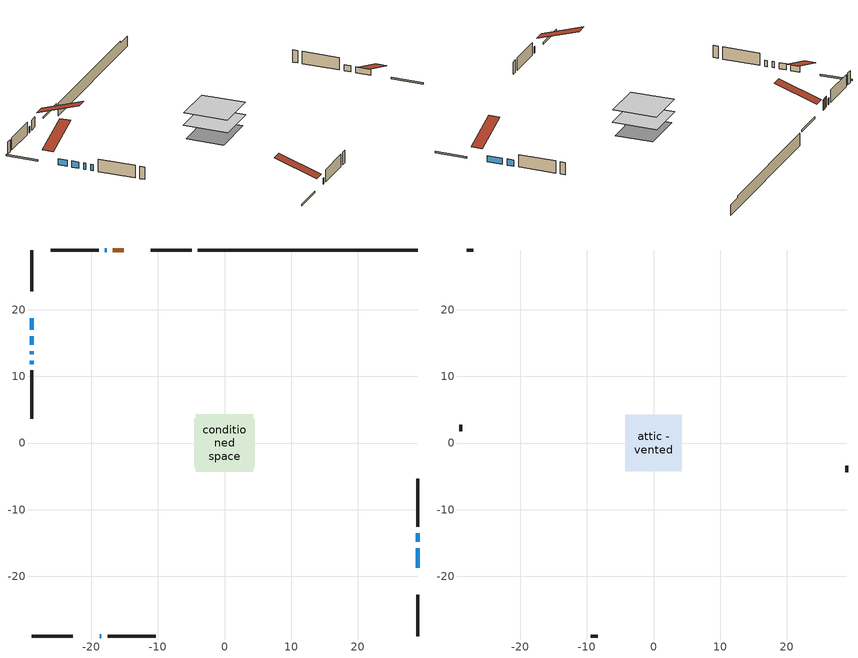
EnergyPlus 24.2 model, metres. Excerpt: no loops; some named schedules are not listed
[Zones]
conditioned space
 floor adiabatic (AdiabaticFloorConstruction): -4.32,-4.32 -4.32,4.32 4.32,4.32 4.32,-4.32 z0.46
 floor foundation (Slab1 construction): -4.57,-3.66 -4.57,3.66 4.57,3.66 4.57,-3.66 z-1.98
 wall outside (RimJoist1 construction): -4.91,28.94 -11.08,28.94 / -28.94,-28.94 -22.77,-28.94 / -28.94,28.94 -28.94,22.77 / 28.94,-28.94 28.94,-22.77 z0.46:0.76
 wall outside (AdiabaticWallConstruction 1): -15.12,28.94 -16.74,28.94 z0.46:2.49
 wall outside (AdiabaticWallConstruction): -28.94,18.73 -28.94,16.96 / -17.67,28.94 -17.94,28.94 / -28.94,16.03 -28.94,14.7 / -28.94,13.77 -28.94,13.29 / 28.94,-18.73 28.94,-15.76 / 28.94,-14.83 28.94,-13.5 / -28.94,12.37 -28.94,11.82 / -18.73,-28.94 -18.46,-28.94 z0.46:1.68
 wall outside (Wall1 construction): -18.87,28.94 -26.09,28.94 / -17.53,-28.94 -10.31,-28.94 / -28.94,10.9 -28.94,3.67 / 28.94,-12.57 28.94,-5.35 z0.46:2.9
 wall foundation (FoundationWall1 construction): -3.98,28.94,-1.98 -3.98,28.94,0.46 25.65,28.94,0.46 25.65,28.94,0.06 28.94,28.94,0.06 28.94,28.94,-1.98
 window (WindowConstruction): -28.94,18.73 -28.94,16.96 z0.46:1.68
 window (WindowConstruction 7): -17.67,28.94 -17.94,28.94 z0.46:1.68
 window (WindowConstruction 1): -28.94,16.03 -28.94,14.7 z0.46:1.68
 window (WindowConstruction 2): -28.94,13.77 -28.94,13.3 z0.46:1.68
 window (WindowConstruction 3): 28.94,-18.73 28.94,-15.76 z0.46:1.68
 window (WindowConstruction 4): 28.94,-14.83 28.94,-13.5 z0.46:1.68
 window (WindowConstruction 5): -28.94,12.37 -28.94,11.83 z0.46:1.68
 window (WindowConstruction 6): -18.73,-28.94 -18.46,-28.94 z0.46:1.68
 door (Door): -15.12,28.94 -16.74,28.94 z0.46:2.49
 ceiling adiabatic (AdiabaticFloorConstruction): 4.32,-4.32 4.32,4.32 -4.32,4.32 -4.32,-4.32 z0.46
attic - vented
 floor to conditioned space (Floor1 construction Reversed): -4.24,-4.24 -4.24,4.24 4.24,4.24 4.24,-4.24 z2.9
 wall outside (Wall2 construction): -27.02,28.94 -28.01,28.94 / -9.38,-28.94 -8.39,-28.94 / -28.94,2.74 -28.94,1.75 / 28.94,-4.42 28.94,-3.43 z0.46:2.9
 roof outside (Roof1 construction): -14.19,28.94,2.9 -14.19,20.68,5.65 -12.01,20.68,5.65 -12.01,28.94,2.9; -19.66,-28.94,2.9 -19.66,-20.68,5.65 -21.84,-20.68,5.65 -21.84,-28.94,2.9; -28.94,19.66,2.9 -20.68,19.66,5.65 -20.68,21.84,5.65 -28.94,21.84,2.9; 28.94,-19.66,2.9 20.68,-19.66,5.65 20.68,-21.84,5.65 28.94,-21.84,2.9
[Building]
Building 1: Terrain=Suburbs
[Site:Location]
Regina Intl AP_SK: Latitude {deg}=50.43; Longitude {deg}=-104.67; Time Zone {hr}=-6; Elevation {m}=578; Keep Site Location Information=Yes
[Site:GroundTemperature:Shallow]
-2.28208, -4.75844, -4.95676, -3.7816, 0.936024, 5.63167, 9.70254, 12.2813, 12.5004, 10.403, 6.43594, 1.88434
[Site:WaterMainsTemperature]
Calculation Method=Schedule; Temperature Schedule=mains temperature schedule
[Material] Roughness=Rough; Thermal Absorptance=0.9
Name | Thickness {m} | Conductivity {W/m-K} | Density {kg/m3} | Specific Heat {J/kg-K} | Solar Absorptance | Visible Absorptance
asphalt or fiberglass shingles | 0.00635 | 0.162714 | 1121.4 | 1465.45 | 0.84 | 0.84
ceiling loosefill ins | 0.169333 | 0.0480833 | 16.02 | 1046.75 | 0.7 | 0.7
ceiling stud and cavity | 0.1397 | 0.112855 | 65.682 | 1177.47 | 0.7 | 0.7
concrete 4.0 in. | 0.1016 | 1.803125 | 2242.8 | 837.4 | 0.7 | 0.7
concrete 8.0 in. | 0.2032 | 1.803125 | 2242.8 | 837.4 | 0.7 | 0.7
door material | 0.04445 | 0.0451087 | 512.64 | 1214.23 | 0.7 | 0.7
floor covering | 0.0127 | 0.0433444 | 54.468 | 1339.84 | 0.6 | 0.6
floor rigid ins; wall rigid ins 1 | 0.512978 | 0.029427 | 32.04 | 1214.23 | 0.7 | 0.7
floor stud and cavity | 0.1397 | 1.75129 | 37.0049 | 1207.88 | 0.7 | 0.7
furniture material conditioned space 1 | 0.1524 | 0.115458 | 640.8 | 1214.23 | 0.6 | 0.6
gypsum board | 0.0127 | 0.160291 | 801 | 837.4 | 0.6 | 0.6
osb sheathing 0.5 in. | 0.0127 | 0.115458 | 512.64 | 1214.23 | 0.7 | 0.7
osb sheathing 0.75 in. | 0.01905 | 0.115458 | 512.64 | 1214.23 | 0.7 | 0.7
osb sheathing 2.0 in. | 0.0508 | 0.115458 | 512.64 | 1214.23 | 0.7 | 0.7
rim joist stud and cavity | 0.0508 | 0.0474835 | 125.044 | 1163.47 | 0.6 | 0.6
wall rigid ins | 0.051816 | 0.029427 | 32.04 | 1214.23 | 0.7 | 0.7
wall stud and cavity | 0.1397 | 0.178692 | 139.0536 | 1170.24 | 0.7 | 0.7
wall stud and cavity 1 | 0.0889 | 6.1454 | 50.32683 | 1063.81 | 0.6 | 0.6
wall stud and cavity 2 | 0.0889 | 0.380278 | 52.3479 | 1209.89 | 0.7 | 0.7
wall stud and cavity 3 | 0.0889 | 0.391764 | 83.0341 | 1211.67 | 0.7 | 0.7
wood siding | 0.0254 | 0.102417 | 544.68 | 1172.36 | 0 | 0
wood siding 1 | 0.00254 | 0.102417 | 544.68 | 1172.36 | 0 | 0
wood siding 2; wood siding 3; wood siding 4 | 0.0254 | 0.102417 | 544.68 | 1172.36 | 0.7 | 0.7
[WindowMaterial:SimpleGlazingSystem]
Name | U-Factor {W/m2-K} | Solar Heat Gain Coefficient
WindowMaterial | 1.75677 | 0.55
WindowMaterial 1 | 1.73065 | 0.56
WindowMaterial 2 | 1.81639 | 0.52
WindowMaterial 3 | 1.67898 | 0.59
WindowMaterial 4 | 2.739635 | 0.55
[Construction]
AdiabaticFloorConstruction: floor stud and cavity, floor rigid ins, osb sheathing 0.75 in., floor covering
AdiabaticWallConstruction: wood siding 3, wall rigid ins 1, wall stud and cavity 2, gypsum board
AdiabaticWallConstruction 1: wood siding 4, wall rigid ins 1, wall stud and cavity 2, gypsum board
Door: door material
Floor1 construction Reversed: gypsum board, ceiling stud and cavity, ceiling loosefill ins
FoundationWall1 construction: concrete 8.0 in.
furniture construction conditioned space 1: furniture material conditioned space 1
PartitionWallConstruction: gypsum board, wall stud and cavity 3, gypsum board
RimJoist1 construction: wood siding 2, osb sheathing 2.0 in., rim joist stud and cavity
Roof1 construction: asphalt or fiberglass shingles
Slab1 construction: concrete 4.0 in.
Wall1 construction: wood siding, wall rigid ins, osb sheathing 0.5 in., wall stud and cavity, gypsum board
Wall2 construction: wood siding 1, wall stud and cavity 1
WindowConstruction: WindowMaterial
WindowConstruction 1; WindowConstruction 4: WindowMaterial 1
WindowConstruction 2: WindowMaterial 2
WindowConstruction 3: WindowMaterial 3
WindowConstruction 5; WindowConstruction 6; WindowConstruction 7: WindowMaterial 4
[Zone] Multiplier=1; Part of Total Floor Area=Yes
Name | Volume {m3}
attic - vented | 32.1994
conditioned space | 354
[Space]
Name | Zone | Volume {m3}
attic - vented 1 | attic - vented | 32.1994
conditioned space 1 | conditioned space | 354
[ZoneInfiltration:EffectiveLeakageArea]
infil attic - vented 1: Zone or Space=attic - vented 1; Schedule=Always On Discrete; Effective Air Leakage Area {cm2}=2273.68; Stack Coefficient=0.000361133; Wind Coefficient=1.28397e-05
[ZoneMixing]
whole house fan mix: Zone or Space=attic - vented; Schedule=Always On Continuous; Design Flow Rate Calculation Method=Flow/Zone; Design Flow Rate {m3/s}=0; Source Zone or Space=conditioned space
[SurfaceProperty:ExposedFoundationPerimeter]
Slab1: Exposed Perimeter Calculation Method=TotalExposedPerimeter; Total Exposed Perimeter {m}=32.92
[InternalMass] Zone or ZoneList=conditioned space; Space or SpaceList=conditioned space 1
Name | Construction | Surface Area {m2}
furniture mass conditioned space 1 | furniture construction conditioned space 1 | 56.6417
partition wall mass | PartitionWallConstruction | 141.604
[Lights]
interior lighting: Zone or ZoneList or Space or SpaceList=conditioned space 1; Schedule=interior lighting schedule; Design Level Calculation Method=LightingLevel; Lighting Level {W}=343.2; Return Air Fraction=0; Fraction Radiant=0.6; Fraction Visible=0.2; Fraction Replaceable=1
[People]
occupants: Zone or ZoneList or Space or SpaceList=conditioned space 1; Number of People Schedule=occupants schedule; Number of People Calculation Method=People; Number of People=3; Fraction Radiant=0.314171; Sensible Heat Fraction=0.56303; Activity Level Schedule=occupants activity schedule; Carbon Dioxide Generation Rate {m3/s-W}=0; Enable ASHRAE 55 Comfort Warnings=No; Mean Radiant Temperature Calculation Type=EnclosureAveraged
[ElectricEquipment] Zone or ZoneList or Space or SpaceList=conditioned space 1; Design Level Calculation Method=EquipmentLevel
Name | Schedule | Design Level {W} | Fraction Latent | Fraction Radiant | Fraction Lost
clothes dryer | clothes dryer schedule | 140.772 | 0.015 | 0.081 | 0.85
clothes washer | clothes washer schedule | 32.1985 | 0.03 | 0.162 | 0.7
cooking range | cooking range schedule | 215.147 | 0.08 | 0.432 | 0.2
dishwasher | dishwasher schedule | 66.8632 | 0.3 | 0.18 | 0.4
fridge | fridge schedule | 72.9452 | 0 | 0.6 | 0
mech vent house fan | mech vent house fan schedule | 0 | 0 | 0 | 1
mech vent house fan cfis | mech vent house fan cfis schedule | 0 | 0 | 0 | 0
misc plug loads | misc plug loads schedule | 494.7 | 0.045 | 0.513 | 0.1
whole house fan | Always On Discrete | 0 | 0 | 0 | 1
[OtherEquipment] Zone or ZoneList or Space or SpaceList=conditioned space 1; Design Level Calculation Method=EquipmentLevel
Name | Fuel Type | Schedule | Design Level {W} | Fraction Latent | Fraction Radiant | Fraction Lost
clothes dryer 1 | Electricity | clothes dryer schedule | 0 | 0.015 | 0.081 | 0.85
cooking range 1 | Electricity | cooking range schedule | 0 | 0.08 | 0.432 | 0.2
general water use latent | None | general water use schedule | 62.594 | 1 | 0 | 0
general water use sensible | None | general water use schedule | -61.6891 | 0 | 0.6 | 0
mech vent house fan latent load | None | Always On Discrete | 0 | 1 | 0 | 0
mech vent house fan sensible load | None | Always On Discrete | 0 | 0 | 0 | 0
water heater energy adjustment1 | NaturalGas | Always On Discrete | 0.01 | 0 | 0 | 1
[ZoneInfiltration:DesignFlowRate] Zone or ZoneList or Space or SpaceList=conditioned space 1; Schedule=Always On Discrete; Design Flow Rate Calculation Method=Flow/Zone; Design Flow Rate {m3/s}=0
infil flow; natural vent flow; whole house fan flow
[AvailabilityManager:Scheduled]
furnace airloop Availability Manager: Schedule=Always On Discrete
[Foundation:Kiva]
Foundation Kiva 1: Initial Indoor Air Temperature {C}=21; Wall Height Above Grade {m}=0.459974; Wall Depth Below Slab {m}=0.2032
[Foundation:Kiva:Settings]
Soil Conductivity {W/m-K}=0.849921; Soil Density {kg/m3}=1842.3; Soil Specific Heat {J/kg-K}=418.7; Ground Solar Absorptivity=0.9; Ground Thermal Absorptivity=0.9; Ground Surface Roughness {m}=0.03; Far-Field Width {m}=40; Deep-Ground Boundary Condition=ZeroFlux; Deep-Ground Depth {m}=40; Minimum Cell Dimension {m}=0.2; Maximum Cell Growth Coefficient=3; Simulation Timestep=Timestep
[Exterior:Lights]
exterior lighting: Schedule=exterior lighting schedule; Design Level {W}=75.6
[EnergyManagementSystem:GlobalVariable]
furnace_airloop_Fan_RTF
infil_program_Qfan
infil_program_Qinf
natural_vent_program_Qnv
natural_vent_program_Qwhf
[EnergyManagementSystem:Sensor]
Name | Output:Variable or Output:Meter Index Key | Output:Variable or Output:Meter
airflow_gain | infil flow | Infiltration Sensible Heat Gain Energy
airflow_gain_1 | natural vent flow | Infiltration Sensible Heat Gain Energy
airflow_gain_2 | whole house fan flow | Infiltration Sensible Heat Gain Energy
airflow_loss | infil flow | Infiltration Sensible Heat Loss Energy
airflow_loss_1 | natural vent flow | Infiltration Sensible Heat Loss Energy
airflow_loss_2 | whole house fan flow | Infiltration Sensible Heat Loss Energy
clg_load_cond |  | Cooling:EnergyTransfer:Zone:CONDITIONED SPACE
clg_sp_s; clg_sp_s_1 | cooling setpoint | Schedule Value
clothes_dryer_exhaust_0_sch_s | clothes dryer exhaust 0 schedule | Schedule Value
cool_season | cooling season schedule | Schedule Value
htg_load_cond |  | Heating:EnergyTransfer:Zone:CONDITIONED SPACE
htg_sp_s; htg_sp_s_1 | heating setpoint | Schedule Value
ig_ee_conv | clothes dryer | Electric Equipment Convective Heating Energy
ig_ee_conv_2 | cooking range | Electric Equipment Convective Heating Energy
ig_ee_conv_4 | fridge | Electric Equipment Convective Heating Energy
ig_ee_conv_5 | misc plug loads | Electric Equipment Convective Heating Energy
ig_ee_conv_6 | whole house fan | Electric Equipment Convective Heating Energy
ig_ee_rad | clothes dryer | Electric Equipment Radiant Heating Energy
ig_ee_rad_2 | cooking range | Electric Equipment Radiant Heating Energy
ig_ee_rad_4 | fridge | Electric Equipment Radiant Heating Energy
ig_ee_rad_5 | misc plug loads | Electric Equipment Radiant Heating Energy
ig_ee_rad_6 | whole house fan | Electric Equipment Radiant Heating Energy
ig_lgt_conv | interior lighting | Lights Convective Heating Energy
ig_lgt_rad | interior lighting | Lights Radiant Heating Energy
ig_lgt_vis | interior lighting | Lights Visible Radiation Heating Energy
ig_oe_conv | clothes dryer 1 | Other Equipment Convective Heating Energy
ig_oe_conv_1 | cooking range 1 | Other Equipment Convective Heating Energy
ig_oe_conv_2 | general water use latent | Other Equipment Convective Heating Energy
ig_oe_conv_3 | general water use sensible | Other Equipment Convective Heating Energy
ig_oe_conv_4 | water heater energy adjustment1 | Other Equipment Convective Heating Energy
ig_oe_rad | clothes dryer 1 | Other Equipment Radiant Heating Energy
ig_oe_rad_1 | cooking range 1 | Other Equipment Radiant Heating Energy
ig_oe_rad_2 | general water use latent | Other Equipment Radiant Heating Energy
ig_oe_rad_3 | general water use sensible | Other Equipment Radiant Heating Energy
ig_oe_rad_4 | water heater energy adjustment1 | Other Equipment Radiant Heating Energy
ig_ppl_conv | occupants | People Convective Heating Energy
ig_ppl_rad | occupants | People Radiant Heating Energy
im_conv | furniture mass conditioned space 1 | Surface Inside Face Convection Heat Gain Energy
im_conv_1 | partition wall mass | Surface Inside Face Convection Heat Gain Energy
im_ig | furniture mass conditioned space 1 | Surface Inside Face Internal Gains Radiation Heat Gain Energy
im_ig_1 | partition wall mass | Surface Inside Face Internal Gains Radiation Heat Gain Energy
im_lgt | furniture mass conditioned space 1 | Surface Inside Face Lights Radiation Heat Gain Energy
im_lgt_1 | partition wall mass | Surface Inside Face Lights Radiation Heat Gain Energy
im_sol | furniture mass conditioned space 1 | Surface Inside Face Solar Radiation Heat Gain Energy
im_sol_1 | partition wall mass | Surface Inside Face Solar Radiation Heat Gain Energy
im_surf | furniture mass conditioned space 1 | Surface Inside Face Net Surface Thermal Radiation Heat Gain Energy
im_surf_1 | partition wall mass | Surface Inside Face Net Surface Thermal Radiation Heat Gain Energy
mv_conv | mech vent house fan | Electric Equipment Convective Heating Energy
mv_conv_1 | mech vent house fan cfis | Electric Equipment Convective Heating Energy
mv_conv_2 | mech vent house fan latent load | Other Equipment Convective Heating Energy
mv_conv_3 | mech vent house fan sensible load | Other Equipment Convective Heating Energy
mv_rad | mech vent house fan | Electric Equipment Radiant Heating Energy
mv_rad_1 | mech vent house fan cfis | Electric Equipment Radiant Heating Energy
mv_rad_2 | mech vent house fan latent load | Other Equipment Radiant Heating Energy
mv_rad_3 | mech vent house fan sensible load | Other Equipment Radiant Heating Energy
natural_vent_s | natural vent schedule | Schedule Value
out_pb_s |  | Site Outdoor Air Barometric Pressure
out_wt_s |  | Site Outdoor Air Humidity Ratio
site_vw_s |  | Site Wind Speed
ss_back_out | Window1 | Surface Window Shortwave from Zone Back Out Window Heat Transfer Rate
ss_back_out_1 | Window10 | Surface Window Shortwave from Zone Back Out Window Heat Transfer Rate
ss_back_out_2 | Window3 | Surface Window Shortwave from Zone Back Out Window Heat Transfer Rate
ss_back_out_3 | Window4 | Surface Window Shortwave from Zone Back Out Window Heat Transfer Rate
ss_back_out_4 | Window5 | Surface Window Shortwave from Zone Back Out Window Heat Transfer Rate
ss_back_out_5 | Window6 | Surface Window Shortwave from Zone Back Out Window Heat Transfer Rate
ss_back_out_6 | Window7 | Surface Window Shortwave from Zone Back Out Window Heat Transfer Rate
ss_back_out_7 | Window9 | Surface Window Shortwave from Zone Back Out Window Heat Transfer Rate
ss_conv | Door1 | Surface Inside Face Convection Heat Gain Energy
ss_conv_1 | Window1 | Surface Inside Face Convection Heat Gain Energy
ss_conv_2 | Window10 | Surface Inside Face Convection Heat Gain Energy
ss_conv_3 | Window3 | Surface Inside Face Convection Heat Gain Energy
ss_conv_4 | Window4 | Surface Inside Face Convection Heat Gain Energy
ss_conv_5 | Window5 | Surface Inside Face Convection Heat Gain Energy
ss_conv_6 | Window6 | Surface Inside Face Convection Heat Gain Energy
ss_conv_7 | Window7 | Surface Inside Face Convection Heat Gain Energy
ss_conv_8 | Window9 | Surface Inside Face Convection Heat Gain Energy
ss_ig | Door1 | Surface Inside Face Internal Gains Radiation Heat Gain Energy
ss_ig_1 | Window1 | Surface Inside Face Internal Gains Radiation Heat Gain Energy
ss_ig_2 | Window10 | Surface Inside Face Internal Gains Radiation Heat Gain Energy
ss_ig_3 | Window3 | Surface Inside Face Internal Gains Radiation Heat Gain Energy
ss_ig_4 | Window4 | Surface Inside Face Internal Gains Radiation Heat Gain Energy
ss_ig_5 | Window5 | Surface Inside Face Internal Gains Radiation Heat Gain Energy
ss_ig_6 | Window6 | Surface Inside Face Internal Gains Radiation Heat Gain Energy
ss_ig_7 | Window7 | Surface Inside Face Internal Gains Radiation Heat Gain Energy
ss_ig_8 | Window9 | Surface Inside Face Internal Gains Radiation Heat Gain Energy
ss_lgt | Door1 | Surface Inside Face Lights Radiation Heat Gain Energy
ss_sol | Door1 | Surface Inside Face Solar Radiation Heat Gain Energy
ss_surf | Door1 | Surface Inside Face Net Surface Thermal Radiation Heat Gain Energy
ss_surf_1 | Window1 | Surface Inside Face Net Surface Thermal Radiation Heat Gain Energy
ss_surf_2 | Window10 | Surface Inside Face Net Surface Thermal Radiation Heat Gain Energy
ss_surf_3 | Window3 | Surface Inside Face Net Surface Thermal Radiation Heat Gain Energy
ss_surf_4 | Window4 | Surface Inside Face Net Surface Thermal Radiation Heat Gain Energy
ss_surf_5 | Window5 | Surface Inside Face Net Surface Thermal Radiation Heat Gain Energy
ss_surf_6 | Window6 | Surface Inside Face Net Surface Thermal Radiation Heat Gain Energy
ss_surf_7 | Window7 | Surface Inside Face Net Surface Thermal Radiation Heat Gain Energy
ss_surf_8 | Window9 | Surface Inside Face Net Surface Thermal Radiation Heat Gain Energy
ss_trans_in | Window1 | Surface Window Transmitted Solar Radiation Rate
ss_trans_in_1 | Window10 | Surface Window Transmitted Solar Radiation Rate
ss_trans_in_2 | Window3 | Surface Window Transmitted Solar Radiation Rate
ss_trans_in_3 | Window4 | Surface Window Transmitted Solar Radiation Rate
ss_trans_in_4 | Window5 | Surface Window Transmitted Solar Radiation Rate
ss_trans_in_5 | Window6 | Surface Window Transmitted Solar Radiation Rate
ss_trans_in_6 | Window7 | Surface Window Transmitted Solar Radiation Rate
ss_trans_in_7 | Window9 | Surface Window Transmitted Solar Radiation Rate
ss_trans_out | Window1 | Surface Inside Face Initial Transmitted Diffuse Transmitted Out Window Solar Radiation Rate
ss_trans_out_1 | Window10 | Surface Inside Face Initial Transmitted Diffuse Transmitted Out Window Solar Radiation Rate
ss_trans_out_2 | Window3 | Surface Inside Face Initial Transmitted Diffuse Transmitted Out Window Solar Radiation Rate
ss_trans_out_3 | Window4 | Surface Inside Face Initial Transmitted Diffuse Transmitted Out Window Solar Radiation Rate
ss_trans_out_4 | Window5 | Surface Inside Face Initial Transmitted Diffuse Transmitted Out Window Solar Radiation Rate
ss_trans_out_5 | Window6 | Surface Inside Face Initial Transmitted Diffuse Transmitted Out Window Solar Radiation Rate
ss_trans_out_6 | Window7 | Surface Inside Face Initial Transmitted Diffuse Transmitted Out Window Solar Radiation Rate
ss_trans_out_7 | Window9 | Surface Inside Face Initial Transmitted Diffuse Transmitted Out Window Solar Radiation Rate
s_conv | Floor1 | Surface Inside Face Convection Heat Gain Energy
s_conv_1 | FoundationWall1 | Surface Inside Face Convection Heat Gain Energy
s_conv_10 | Wall1:180 | Surface Inside Face Convection Heat Gain Energy
s_conv_11 | Wall1:270 | Surface Inside Face Convection Heat Gain Energy
s_conv_12 | Wall1:90 | Surface Inside Face Convection Heat Gain Energy
s_conv_2 | inferred conditioned ceiling | Surface Inside Face Convection Heat Gain Energy
s_conv_3 | inferred conditioned floor | Surface Inside Face Convection Heat Gain Energy
s_conv_4 | RimJoist1:0 | Surface Inside Face Convection Heat Gain Energy
s_conv_5 | RimJoist1:180 | Surface Inside Face Convection Heat Gain Energy
s_conv_6 | RimJoist1:270 | Surface Inside Face Convection Heat Gain Energy
s_conv_7 | RimJoist1:90 | Surface Inside Face Convection Heat Gain Energy
s_conv_8 | Slab1 | Surface Inside Face Convection Heat Gain Energy
s_conv_9 | Wall1:0 | Surface Inside Face Convection Heat Gain Energy
s_ig | Floor1 | Surface Inside Face Internal Gains Radiation Heat Gain Energy
s_ig_1 | FoundationWall1 | Surface Inside Face Internal Gains Radiation Heat Gain Energy
s_ig_10 | Wall1:180 | Surface Inside Face Internal Gains Radiation Heat Gain Energy
s_ig_11 | Wall1:270 | Surface Inside Face Internal Gains Radiation Heat Gain Energy
s_ig_12 | Wall1:90 | Surface Inside Face Internal Gains Radiation Heat Gain Energy
s_ig_2 | inferred conditioned ceiling | Surface Inside Face Internal Gains Radiation Heat Gain Energy
s_ig_3 | inferred conditioned floor | Surface Inside Face Internal Gains Radiation Heat Gain Energy
s_ig_4 | RimJoist1:0 | Surface Inside Face Internal Gains Radiation Heat Gain Energy
s_ig_5 | RimJoist1:180 | Surface Inside Face Internal Gains Radiation Heat Gain Energy
s_ig_6 | RimJoist1:270 | Surface Inside Face Internal Gains Radiation Heat Gain Energy
s_ig_7 | RimJoist1:90 | Surface Inside Face Internal Gains Radiation Heat Gain Energy
s_ig_8 | Slab1 | Surface Inside Face Internal Gains Radiation Heat Gain Energy
s_ig_9 | Wall1:0 | Surface Inside Face Internal Gains Radiation Heat Gain Energy
s_lgt | Floor1 | Surface Inside Face Lights Radiation Heat Gain Energy
s_lgt_1 | FoundationWall1 | Surface Inside Face Lights Radiation Heat Gain Energy
s_lgt_10 | Wall1:180 | Surface Inside Face Lights Radiation Heat Gain Energy
s_lgt_11 | Wall1:270 | Surface Inside Face Lights Radiation Heat Gain Energy
s_lgt_12 | Wall1:90 | Surface Inside Face Lights Radiation Heat Gain Energy
s_lgt_2 | inferred conditioned ceiling | Surface Inside Face Lights Radiation Heat Gain Energy
s_lgt_3 | inferred conditioned floor | Surface Inside Face Lights Radiation Heat Gain Energy
s_lgt_4 | RimJoist1:0 | Surface Inside Face Lights Radiation Heat Gain Energy
s_lgt_5 | RimJoist1:180 | Surface Inside Face Lights Radiation Heat Gain Energy
s_lgt_6 | RimJoist1:270 | Surface Inside Face Lights Radiation Heat Gain Energy
s_lgt_7 | RimJoist1:90 | Surface Inside Face Lights Radiation Heat Gain Energy
s_lgt_8 | Slab1 | Surface Inside Face Lights Radiation Heat Gain Energy
s_lgt_9 | Wall1:0 | Surface Inside Face Lights Radiation Heat Gain Energy
s_sol | Floor1 | Surface Inside Face Solar Radiation Heat Gain Energy
s_sol_1 | FoundationWall1 | Surface Inside Face Solar Radiation Heat Gain Energy
s_sol_10 | Wall1:180 | Surface Inside Face Solar Radiation Heat Gain Energy
s_sol_11 | Wall1:270 | Surface Inside Face Solar Radiation Heat Gain Energy
s_sol_12 | Wall1:90 | Surface Inside Face Solar Radiation Heat Gain Energy
s_sol_2 | inferred conditioned ceiling | Surface Inside Face Solar Radiation Heat Gain Energy
s_sol_3 | inferred conditioned floor | Surface Inside Face Solar Radiation Heat Gain Energy
s_sol_4 | RimJoist1:0 | Surface Inside Face Solar Radiation Heat Gain Energy
s_sol_5 | RimJoist1:180 | Surface Inside Face Solar Radiation Heat Gain Energy
s_sol_6 | RimJoist1:270 | Surface Inside Face Solar Radiation Heat Gain Energy
s_sol_7 | RimJoist1:90 | Surface Inside Face Solar Radiation Heat Gain Energy
s_sol_8 | Slab1 | Surface Inside Face Solar Radiation Heat Gain Energy
s_sol_9 | Wall1:0 | Surface Inside Face Solar Radiation Heat Gain Energy
s_surf | Floor1 | Surface Inside Face Net Surface Thermal Radiation Heat Gain Energy
s_surf_1 | FoundationWall1 | Surface Inside Face Net Surface Thermal Radiation Heat Gain Energy
s_surf_10 | Wall1:180 | Surface Inside Face Net Surface Thermal Radiation Heat Gain Energy
s_surf_11 | Wall1:270 | Surface Inside Face Net Surface Thermal Radiation Heat Gain Energy
s_surf_12 | Wall1:90 | Surface Inside Face Net Surface Thermal Radiation Heat Gain Energy
s_surf_2 | inferred conditioned ceiling | Surface Inside Face Net Surface Thermal Radiation Heat Gain Energy
s_surf_3 | inferred conditioned floor | Surface Inside Face Net Surface Thermal Radiation Heat Gain Energy
s_surf_4 | RimJoist1:0 | Surface Inside Face Net Surface Thermal Radiation Heat Gain Energy
s_surf_5 | RimJoist1:180 | Surface Inside Face Net Surface Thermal Radiation Heat Gain Energy
s_surf_6 | RimJoist1:270 | Surface Inside Face Net Surface Thermal Radiation Heat Gain Energy
s_surf_7 | RimJoist1:90 | Surface Inside Face Net Surface Thermal Radiation Heat Gain Energy
s_surf_8 | Slab1 | Surface Inside Face Net Surface Thermal Radiation Heat Gain Energy
s_surf_9 | Wall1:0 | Surface Inside Face Net Surface Thermal Radiation Heat Gain Energy
[EnergyManagementSystem:Actuator]
Name | Actuated Component Unique | Actuated Component Type | Actuated Component Control Type
fridge_schedule_act | fridge schedule | Schedule:Constant | Schedule Value
infil_flow_act | infil flow | Zone Infiltration | Air Exchange Flow Rate
mech_vent_house_fan_cfis_act | mech vent house fan cfis | ElectricEquipment | Electricity Rate
mech_vent_house_fan_latent_load_act | mech vent house fan latent load | OtherEquipment | Power Level
